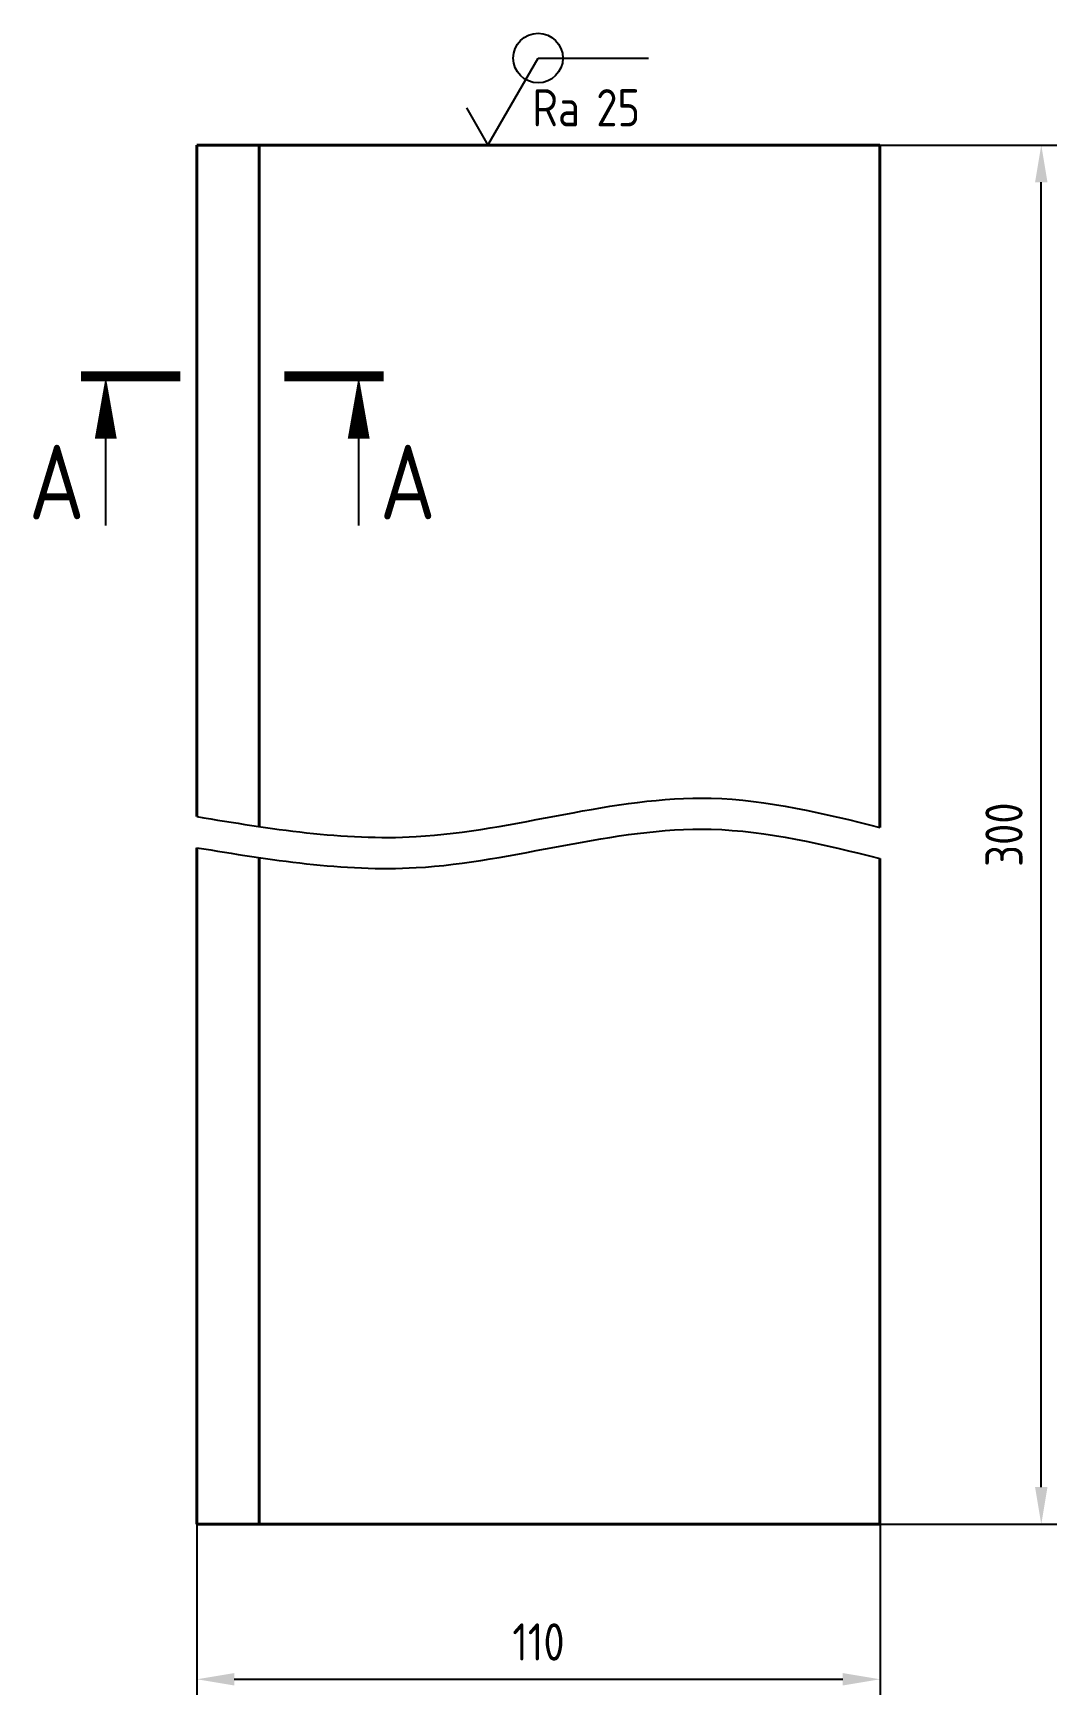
# Model space of a CAD drawing. Header units: millimetres. Extents: x 133 to 1095, y -352 to -84.
# Drawn here: x 930.6 to 1095.4, y -351.8 to -84.3 of the extents above.
import ezdxf
from ezdxf.enums import TextEntityAlignment as Align

# ---------------------------------------------------------------- set-up
doc = ezdxf.new("R2010")
doc.units = ezdxf.units.MM
for name, color, linetype in [('Bord', 1, 'Continuous'), ('Cont', 6, 'Continuous'), ('DIM', 7, 'Continuous'), ('Text', 3, 'Continuous'), ('Textb', 6, 'Continuous')]:
    doc.layers.add(name, color=color, linetype=linetype)
doc.styles.add('Style1', font='romans.shx', dxfattribs={"width": 0.8})
doc.dimstyles.new('Lin_2', dxfattribs={"dimscale": 2, "dimtxt": 3, "dimasz": 3, "dimexe": 1.25, "dimexo": 0, "dimgap": 1.5, "dimtad": 1, "dimtxsty": 'Style1', "dimcen": 2.5, "dimclrt": 3, "dimadec": 0, "dimazin": 0, "dimtfac": 1, "dimtmove": 0, "dimatfit": 3, "dimldrblk": 'DOT', "dimfxl": 1, "dimarcsym": 0})

# ---------------------------------------------------------------- blocks, each defined once
blk = doc.blocks.new('*D25')
at = {"layer": 'DIM', "color": 0, "lineweight": -2, "transparency": 16777216}
for p, q in [((956.96, -318.4), (956.96, -351.82)), ((1066.96, -324.37), (1066.96, -351.82)), ((962.96, -349.32), (1060.96, -349.32))]:
    blk.add_line(p, q, dxfattribs=at)
at = {"layer": 'DIM', "color": 0, "transparency": 16777216}
for points in [[(962.96, -348.32), (962.96, -350.32), (956.96, -349.32)], [(1060.96, -348.32), (1060.96, -350.32), (1066.96, -349.32)]]:
    blk.add_solid(points, dxfattribs=at)
at = {"layer": 'DIM', "color": 3, "transparency": 16777216, "insert": (1011.96, -343.32), "char_height": 6, "attachment_point": 5, "style": 'Style1'}
blk.add_mtext('\\A1;110', dxfattribs=at)
blk = doc.blocks.new('_Dot')
at = {"color": 0, "linetype": 'ByBlock', "lineweight": -2}
blk.add_line((-0.5, 0), (-1, 0), dxfattribs=at)
at = {"color": 0, "linetype": 'ByBlock', "const_width": 0.5}
blk.add_lwpolyline([(-0.25, 0, 1), (0.25, 0, 1)], format="xyb", close=True, dxfattribs=at)
blk = doc.blocks.new('*D26')
at = {"layer": 'DIM', "color": 0, "lineweight": -2, "transparency": 16777216}
for p, q in [((1066.96, -102.26), (1095.43, -102.26)), ((1092.93, -318.37), (1092.93, -108.26)), ((1066.96, -324.37), (1095.43, -324.37))]:
    blk.add_line(p, q, dxfattribs=at)
at = {"layer": 'DIM', "color": 0, "transparency": 16777216}
for points in [[(1091.93, -108.26), (1093.93, -108.26), (1092.93, -102.26)], [(1091.93, -318.37), (1093.93, -318.37), (1092.93, -324.37)]]:
    blk.add_solid(points, dxfattribs=at)
at = {"layer": 'DIM', "color": 3, "transparency": 16777216, "insert": (1086.93, -213.31), "char_height": 6, "attachment_point": 5, "rotation": 90, "style": 'Style1'}
blk.add_mtext('\\A1;300', dxfattribs=at)
blk = doc.blocks.new('A$C6CF913E7')
at = {"layer": 'Text'}
blk.add_circle((0, 0), 2, dxfattribs=at)
blk = doc.blocks.new('sherISO_07')
at = {"layer": 'Text'}
blk.add_line((4.04, 7), (12.93, 7), dxfattribs=at)
blk.add_lwpolyline([(-1.73, 3), (0, 0), (4.04, 7)], dxfattribs=at)
blk.add_blockref('A$C6CF913E7', (4.04, 7))
at = {"layer": 'Text', "style": 'Style1', "width": 0.8}
blk.add_text('Ra', height=3, dxfattribs=at).set_placement((3.58, 1.5))
blk.add_attdef('25', (8.73, 1.5), '', height=3, dxfattribs=at)
blk = doc.blocks.new('razrez05')
at = {"layer": 'Text', "const_width": 0.8}
blk.add_lwpolyline([(-2, 0), (6, 0)], dxfattribs=at)
at = {"layer": 'Text'}
blk.add_lwpolyline([(0, 0, 0, 1.76, 0), (0, -5, 1.76, 1.76, 0)], format="xyseb", dxfattribs=at)
blk.add_lwpolyline([(0, -12), (0, -5)], dxfattribs=at)
at = {"layer": 'Textb', "style": 'Style1', "width": 0.8}
blk.add_attdef('А', text='', height=6, dxfattribs=at).set_placement((-1.7, -11.5, 39), align=Align.RIGHT)
blk = doc.blocks.new('razrez06')
at = {"layer": 'Text', "const_width": 0.8}
blk.add_lwpolyline([(2, 0), (-6, 0)], dxfattribs=at)
at = {"layer": 'Text'}
blk.add_lwpolyline([(0, 0, 0, 1.76, 0), (0, -5, 1.76, 1.76, 0)], format="xyseb", dxfattribs=at)
blk.add_lwpolyline([(0, -12), (0, -5)], dxfattribs=at)
at = {"layer": 'Textb', "style": 'Style1', "width": 0.8}
blk.add_attdef('А', (1.7, -11.5), '', height=6, dxfattribs=at)

msp = doc.modelspace()

# ---------------------------------------------------------------- linework, layer by layer
at = {"layer": 'Bord'}
for points in [[(956.9587, -210.4087), (968.7278, -212.3498), (996.4127, -216.9159), (1033.1254, -203.7827), (1057.9041, -209.9033), (1066.9587, -212.1399)], [(956.9587, -215.4087), (968.7278, -217.3498), (996.4127, -221.9159), (1033.1254, -208.7827), (1057.9041, -214.9033), (1066.9587, -217.1399)]]:
    msp.add_open_spline(points, degree=3, knots=[0, 0, 0, 0, 35.43454111, 83.3548184, 110.94968417, 110.94968417, 110.94968417, 110.94968417], dxfattribs=at)
at = {"layer": 'Cont', "lineweight": 40}
for p, q in [((956.9587, -102.2553), (956.9587, -210.4087)), ((956.9587, -102.2553), (1066.9587, -102.2553)), ((966.9587, -102.2553), (966.9587, -211.9988)), ((1066.9587, -102.2553), (1066.9587, -212.1399)), ((956.9587, -215.4087), (956.9587, -324.3671)), ((966.9587, -216.9988), (966.9587, -324.3671)), ((1066.9587, -217.1399), (1066.9587, -324.3671)), ((956.9587, -324.3671), (1066.9587, -324.3671))]:
    msp.add_line(p, q, dxfattribs=at)

# ---------------------------------------------------------------- block references
at = {"layer": 'DIM', "xscale": 2, "yscale": 2, "zscale": 2}
for name, p, values in [('sherISO_07', (1003.8035, -102.2553), {'25': '25'}), ('razrez05', (942.269, -139.5241), {'А': 'А'}), ('razrez06', (983.0041, -139.5241), {'А': 'А'})]:
    msp.add_blockref(name, p, dxfattribs=at).add_auto_attribs(values)

# ---------------------------------------------------------------- dimensions: what is measured, and where the dimension line sits
at = {"layer": 'DIM'}
dim = msp.add_linear_dim(base=(1092.9285, -102.2553), p1=(1066.9587, -324.3671), p2=(1066.9587, -102.2553), angle=90, text='300', dimstyle='Lin_2', override={"dimtfac": 0.666667, "dimtdec": 0, "dimtolj": 1, "dimtzin": 0}, dxfattribs=at)
dim.commit()
dim.dimension.update_dxf_attribs({"geometry": '*D26', "text_midpoint": (1086.9285, -213.3112)})
dim = msp.add_linear_dim(base=(1066.9587, -349.3183), p1=(956.9587, -318.4029), p2=(1066.9587, -324.3671), dimstyle='Lin_2', override={"dimtfac": 0.666667, "dimtdec": 0, "dimtolj": 1, "dimtzin": 0}, dxfattribs=at)
dim.commit()
dim.dimension.update_dxf_attribs({"geometry": '*D25', "text_midpoint": (1011.9587, -343.3183)})

doc.saveas('drawing.dxf')
